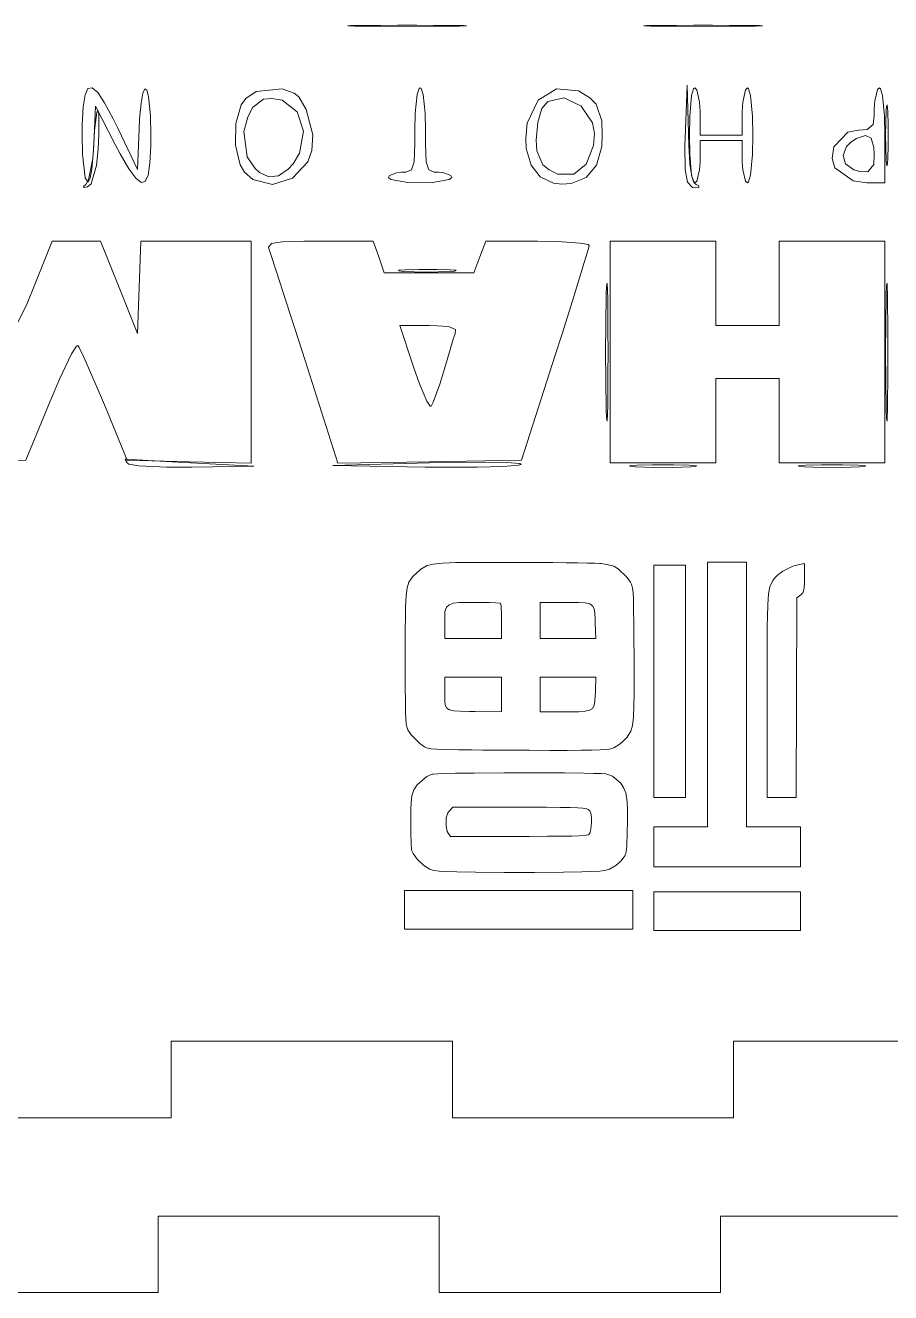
# Model space of a CAD drawing. Header units: millimetres. Extents: x 0 to 610, y 0 to 514.
# Drawn here: x 304.67 to 338.6, y 345.17 to 394.85 of the extents above; entities that cross this region are included whole.
import ezdxf

# ---------------------------------------------------------------- set-up
doc = ezdxf.new("R2010")
doc.units = ezdxf.units.MM
doc.header["$LTSCALE"] = 0.05
doc.layers.get('0').update_dxf_attribs({"plot": 0})
doc.layers.add('CUT', color=1, linetype='Continuous', lineweight=0)
doc.layers.add('ETCH', color=5, linetype='Continuous', lineweight=0)

# ---------------------------------------------------------------- blocks, each defined once
blk = doc.blocks.new('top')
blk.add_lwpolyline([(-38.59, -240), (-27.564, -240), (-27.564, -237), (-16.538, -237), (-16.538, -240), (-5.513, -240), (-5.513, -237), (5.513, -237), (5.513, -240), (16.538, -240), (16.538, -237), (27.564, -237), (27.564, -240), (38.59, -240), (38.59, -237), (49.615, -237)])
blk = doc.blocks.new('back_outer')
blk.add_lwpolyline([(49.615, 63), (38.59, 63), (38.59, 60), (27.564, 60), (27.564, 63), (16.538, 63), (16.538, 60), (5.513, 60), (5.513, 63), (-5.513, 63), (-5.513, 60), (-16.538, 60), (-16.538, 63), (-27.564, 63), (-27.564, 60), (-38.59, 60)])
blk = doc.blocks.new('laifual')
for p, q in [((1715, 254.655484), (1715, 268.655484)), ((1715, 268.655484), (1768, 268.655484)), ((1768, 268.655484), (1821, 268.655484)), ((1821, 268.655484), (1821, 254.655484)), ((1836, 253.655484), (1836, 267.655484)), ((1836, 267.655484), (1918.5, 267.655484)), ((1918.5, 267.655484), (2001, 267.655484)), ((2001, 267.655484), (2001, 253.655484)), ((1715, 240.655484), (1715, 254.655484)), ((1821, 254.655484), (1821, 240.655484)), ((1836, 239.655484), (1836, 253.655484)), ((2001, 253.655484), (2001, 239.655484)), ((1768, 240.655484), (1715, 240.655484)), ((1821, 240.655484), (1768, 240.655484)), ((1918.5, 239.655484), (1836, 239.655484)), ((2001, 239.655484), (1918.5, 239.655484)), ((1715, 208.155484), (1715, 222.655484)), ((1715, 222.655484), (1768, 222.655484)), ((1768, 222.655484), (1821, 222.655484)), ((1821, 222.655484), (1821, 208.155484)), ((1844.449195, 218.354847), (1848.339755, 221.69581)), ((1848.339755, 221.69581), (1852.957727, 224.290642)), ((1852.957727, 224.290642), (1855.387821, 225.178014)), ((1855.387821, 225.178014), (1856.380202, 225.378472)), ((1856.380202, 225.378472), (1860.024325, 225.740296)), ((1860.024325, 225.740296), (1865.629519, 226.050036)), ((1865.629519, 226.050036), (1872.894097, 226.307741)), ((1872.894097, 226.307741), (1886.242363, 226.596838)), ((1886.242363, 226.596838), (1907.032126, 226.800622)), ((1907.032126, 226.800622), (1929.029019, 226.797128)), ((1929.029019, 226.797128), (1949.819529, 226.586738)), ((1949.819529, 226.586738), (1963.168843, 226.293401)), ((1963.168843, 226.293401), (1970.434354, 226.033388)), ((1970.434354, 226.033388), (1976.040668, 225.721866)), ((1976.040668, 225.721866), (1979.686096, 225.358884)), ((1979.686096, 225.358884), (1980.6792, 225.158111)), ((1980.6792, 225.158111), (1982.896548, 224.269537)), ((1982.896548, 224.269537), (1987.562074, 221.245111)), ((1987.562074, 221.245111), (1991.84064, 217.212449)), ((1840.464377, 207.525235), (1840.832376, 211.72386)), ((1840.832376, 211.72386), (1841.038954, 212.85613)), ((1841.038954, 212.85613), (1841.771396, 214.684541)), ((1841.771396, 214.684541), (1844.449195, 218.354847)), ((1991.84064, 217.212449), (1994.898566, 212.957315)), ((1994.898566, 212.957315), (1995.709266, 210.991873)), ((1995.709266, 210.991873), (1995.867095, 210.044514)), ((1715, 193.655484), (1715, 208.155484)), ((1821, 208.155484), (1821, 193.655484)), ((1840.088842, 197.792009), (1840.464377, 207.525235)), ((1995.867095, 210.044514), (1996.142074, 206.238214)), ((1996.142074, 206.238214), (1996.407249, 197.062496)), ((1734.5, 193.655484), (1715, 193.655484)), ((1754, 193.655484), (1734.5, 193.655484)), ((1754, 98.155484), (1754, 193.655484)), ((1801.5, 193.655484), (1782, 193.655484)), ((1782, 193.655484), (1782, 98.155484)), ((1821, 193.655484), (1801.5, 193.655484)), ((1840.005577, 190.101828), (1840.088842, 197.792009)), ((1866.084611, 193.642004), (1866, 190.140759)), ((1866.84312, 197.958818), (1866.084611, 193.642004)), ((1867.571429, 199.084055), (1866.84312, 197.958818)), ((1868.372132, 199.549549), (1867.571429, 199.084055)), ((1871.229403, 200.062739), (1868.372132, 199.549549)), ((1874.801031, 200.298853), (1871.229403, 200.062739)), ((1880.156195, 200.464042), (1874.801031, 200.298853)), ((1887.680703, 200.570206), (1880.156195, 200.464042)), ((1897.760364, 200.629247), (1887.680703, 200.570206)), ((1910.780987, 200.653064), (1897.760364, 200.629247)), ((1918.514725, 200.655484), (1910.780987, 200.653064)), ((1967.886592, 200.655484), (1918.514725, 200.655484)), ((1969.443296, 198.432977), (1967.886592, 200.655484)), ((1970.09839, 197.101392), (1969.443296, 198.432977)), ((1970.894051, 192.989206), (1970.09839, 197.101392)), ((1971, 190.387523), (1970.894051, 192.989206)), ((1996.407249, 197.062496), (1996.450374, 189.655484)), ((1840.006125, 186.842006), (1840.005577, 190.101828)), ((1840.026813, 181.439277), (1840.006125, 186.842006)), ((1866, 190.140759), (1866.015317, 187.951579)), ((1866.015317, 187.951579), (1866.187761, 184.827213)), ((1866.187761, 184.827213), (1867.050514, 182.273088)), ((1968.545455, 182.110029), (1969.791299, 183.58381)), ((1969.791299, 183.58381), (1970.903918, 187.335909)), ((1970.903918, 187.335909), (1971, 190.387523)), ((1996.439829, 186.643087), (1996.399372, 181.582688)), ((1996.450374, 189.655484), (1996.439829, 186.643087)), ((1840.157956, 175.644832), (1840.026813, 181.439277)), ((1841.118093, 169.185262), (1840.157956, 175.644832)), ((1867.050514, 182.273088), (1868.222506, 181.212188)), ((1868.222506, 181.212188), (1869.219917, 180.755904)), ((1869.219917, 180.755904), (1872.295738, 180.250158)), ((1872.295738, 180.250158), (1875.924307, 180.015787)), ((1875.924307, 180.015787), (1881.235199, 179.850587)), ((1881.235199, 179.850587), (1888.588334, 179.743364)), ((1888.588334, 179.743364), (1898.343632, 179.682922)), ((1898.343632, 179.682922), (1910.861014, 179.658066)), ((1910.861014, 179.658066), (1918.267961, 179.655484)), ((1918.267961, 179.655484), (1966.090909, 179.655484)), ((1966.090909, 179.655484), (1968.545455, 182.110029)), ((1996.253414, 176.027188), (1995.796443, 171.366229)), ((1996.399372, 181.582688), (1996.253414, 176.027188)), ((1717.769339, 100.560411), (1718.038678, 172.655484)), ((1718.038678, 172.655484), (1728.519339, 172.655484)), ((1728.519339, 172.655484), (1739, 172.655484)), ((1739, 172.655484), (1739, 99.333623)), ((1798, 88.655484), (1798, 172.655484)), ((1798, 172.655484), (1809.5, 172.655484)), ((1809.5, 172.655484), (1821, 172.655484)), ((1821, 172.655484), (1821, 88.655484)), ((1842.570525, 165.889801), (1841.118093, 169.185262)), ((1844.777405, 162.346374), (1842.570525, 165.889801)), ((1994.229396, 167.00221), (1991.771426, 163.324251)), ((1994.895497, 168.373856), (1994.229396, 167.00221)), ((1995.796443, 171.366229), (1994.895497, 168.373856)), ((1850.866952, 157.233129), (1844.777405, 162.346374)), ((1854.764045, 155.651197), (1850.866952, 157.233129)), ((1855.504315, 155.530154), (1854.764045, 155.651197)), ((1980.332305, 155.674158), (1977.022674, 155.450139)), ((1981.077716, 155.796914), (1980.332305, 155.674158)), ((1984.909698, 157.478026), (1981.077716, 155.796914)), ((1991.771426, 163.324251), (1984.909698, 157.478026)), ((1858.804661, 155.313762), (1855.504315, 155.530154)), ((1864.25576, 155.131307), (1858.804661, 155.313762)), ((1871.52683, 154.982409), (1864.25576, 155.131307)), ((1885.122291, 154.821146), (1871.52683, 154.982409)), ((1906.53216, 154.720016), (1885.122291, 154.821146)), ((1929.267814, 154.746245), (1906.53216, 154.720016)), ((1950.682989, 154.896778), (1929.267814, 154.746245)), ((1964.285912, 155.089417), (1950.682989, 154.896778)), ((1971.563615, 155.255099), (1964.285912, 155.089417)), ((1977.022674, 155.450139), (1971.563615, 155.255099)), ((1849.841358, 136.689612), (1852.055292, 137.515002)), ((1852.055292, 137.515002), (1852.843138, 137.680596)), ((1852.843138, 137.680596), (1855.452938, 137.96424)), ((1855.452938, 137.96424), (1859.614304, 138.186887)), ((1859.614304, 138.186887), (1865.534541, 138.35141)), ((1865.534541, 138.35141), (1873.420953, 138.460679)), ((1873.420953, 138.460679), (1883.480846, 138.517569)), ((1883.480846, 138.517569), (1895.921526, 138.52495)), ((1895.921526, 138.52495), (1910.950297, 138.485696)), ((1910.950297, 138.485696), (1919.5, 138.449478)), ((1919.5, 138.449478), (1925.171034, 138.42289)), ((1925.171034, 138.42289), (1935.475118, 138.372674)), ((1935.475118, 138.372674), (1944.474671, 138.323492)), ((1944.474671, 138.323492), (1952.265035, 138.271848)), ((1952.265035, 138.271848), (1961.891906, 138.182119)), ((1961.891906, 138.182119), (1971.385409, 138.021241)), ((1971.385409, 138.021241), (1977.75827, 137.787598)), ((1977.75827, 137.787598), (1981.77321, 137.453228)), ((1981.77321, 137.453228), (1985.042966, 136.701639)), ((1837.510943, 124.748573), (1840.260789, 129.049976)), ((1840.260789, 129.049976), (1842.894935, 131.721008)), ((1842.894935, 131.721008), (1845.207285, 133.758527)), ((1845.207285, 133.758527), (1849.841358, 136.689612)), ((1985.042966, 136.701639), (1986.5, 135.993113)), ((1986.5, 135.993113), (1990.020374, 133.677001)), ((1990.020374, 133.677001), (1996.308082, 127.285906)), ((1835.62174, 114.635047), (1836.349377, 120.621088)), ((1836.349377, 120.621088), (1837.510943, 124.748573)), ((1996.308082, 127.285906), (1998.638047, 123.655484)), ((1998.638047, 123.655484), (1999.218044, 122.344088)), ((1999.218044, 122.344088), (1999.841566, 119.302713)), ((1999.841566, 119.302713), (2000.118576, 115.849673)), ((1835.239403, 106.061322), (1835.62174, 114.635047)), ((1870.497759, 110.292739), (1867.259194, 109.572292)), ((1875.198095, 110.593261), (1870.497759, 110.292739)), ((1881.644255, 110.656166), (1875.198095, 110.593261)), ((1885.610784, 110.655484), (1881.644255, 110.656166)), ((1903, 110.655484), (1885.610784, 110.655484)), ((1903, 98.155484), (1903, 110.655484)), ((1950.082438, 110.466094), (1931, 110.776705)), ((1931, 110.776705), (1931, 98.216094)), ((1954.145093, 110.405315), (1950.082438, 110.466094)), ((1960.704975, 110.268612), (1954.145093, 110.405315)), ((1965.428031, 109.946031), (1960.704975, 110.268612)), ((1968.614757, 109.238749), (1965.428031, 109.946031)), ((2000.118576, 115.849673), (2000.305162, 110.688855)), ((2000.305162, 110.688855), (2000.41891, 103.333903)), ((1835.125938, 97.494243), (1835.239403, 106.061322)), ((1863.473627, 103.068322), (1863.241644, 98.845095)), ((1864.031179, 106.142391), (1863.473627, 103.068322)), ((1865.198352, 108.249612), (1864.031179, 106.142391)), ((1867.259194, 109.572292), (1865.198352, 108.249612)), ((1970.56565, 107.947942), (1968.614757, 109.238749)), ((1971.581205, 105.874787), (1970.56565, 107.947942)), ((1971.96192, 102.820462), (1971.581205, 105.874787)), ((1972.00829, 98.586143), (1971.96192, 102.820462)), ((2000.41891, 103.333903), (2000.477401, 93.298462)), ((1717.5, 28.465339), (1717.769339, 100.560411)), ((1739.000235, 92.025624), (1738.998548, 78.79409)), ((1739, 99.333623), (1739.000235, 92.025624)), ((1754, 2.655484), (1754, 98.155484)), ((1782, 98.155484), (1782, 2.655484)), ((1835.112039, 90.594452), (1835.125938, 97.494243)), ((1863.158975, 96.245576), (1862.81795, 85.655484)), ((1863.241644, 98.845095), (1863.158975, 96.245576)), ((1903, 85.655484), (1903, 98.155484)), ((1931, 98.216094), (1931, 85.655484)), ((1972, 95.964354), (1972.00829, 98.586143)), ((1972, 85.655484), (1972, 95.964354)), ((2000.477401, 93.298462), (2000.498222, 80.096178)), ((1798, 4.655484), (1798, 88.655484)), ((1821, 88.655484), (1821, 4.655484)), ((1835.134612, 82.637605), (1835.112039, 90.594452)), ((1835.182576, 73.532562), (1835.134612, 82.637605)), ((1862.81795, 85.655484), (1882.908975, 85.655484)), ((1882.908975, 85.655484), (1903, 85.655484)), ((1931, 85.655484), (1951.5, 85.655484)), ((1951.5, 85.655484), (1972, 85.655484)), ((1738.998548, 78.79409), (1738.986062, 67.295932)), ((1835.212618, 68.520984), (1835.182576, 73.532562)), ((2000.498222, 80.096178), (2000.5, 72.155484)), ((1738.986062, 67.295932), (1738.953266, 57.396063)), ((1835.263341, 60.315375), (1835.212618, 68.520984)), ((2000.500197, 67.163932), (2000.49688, 58.119982)), ((2000.5, 72.155484), (2000.500197, 67.163932)), ((1738.953266, 57.396063), (1738.890652, 48.959396)), ((1835.361686, 46.829497), (1835.263341, 60.315375)), ((1882.911524, 57.655484), (1862.823048, 57.655484)), ((1862.823048, 57.655484), (1863.161524, 46.565195)), ((1903, 57.655484), (1882.911524, 57.655484)), ((1903, 44.655484), (1903, 57.655484)), ((1951.5, 57.655484), (1931, 57.655484)), ((1931, 57.655484), (1931, 45.32215)), ((1972, 57.655484), (1951.5, 57.655484)), ((1972, 46.723578), (1972, 57.655484)), ((2000.49688, 58.119982), (2000.477747, 50.248457)), ((1738.890652, 48.959396), (1738.788709, 41.850844)), ((1835.478859, 36.767355), (1835.361686, 46.829497)), ((1863.161524, 46.565195), (1863.241842, 43.864762)), ((1971.994254, 43.113029), (1972, 46.723578)), ((2000.477747, 50.248457), (2000.429756, 43.453627)), ((1738.788709, 41.850844), (1738.541254, 33.382727)), ((1835.642412, 29.556886), (1835.478859, 36.767355)), ((1863.241842, 43.864762), (1863.464441, 39.481579)), ((1863.464441, 39.481579), (1864.009217, 36.296203)), ((1903, 31.655484), (1903, 44.655484)), ((1931, 45.32215), (1931.052604, 40.480744)), ((1931.052604, 40.480744), (1931.294596, 34.80799)), ((1970.773967, 35.090414), (1971.84637, 38.354148)), ((1971.84637, 38.354148), (1971.994254, 43.113029)), ((2000.429756, 43.453627), (2000.275131, 35.070767)), ((1714.75, 26.272847), (1717.5, 28.465339)), ((1738.541254, 33.382727), (1737.984912, 25.479489)), ((1835.879896, 24.626028), (1835.642412, 29.556886)), ((1864.009217, 36.296203), (1865.16364, 34.11771)), ((1865.16364, 34.11771), (1867.215184, 32.755174)), ((1867.215184, 32.755174), (1870.45132, 32.01767)), ((1870.45132, 32.01767), (1875.15952, 31.714274)), ((1875.15952, 31.714274), (1881.627255, 31.654061)), ((1881.627255, 31.654061), (1885.610784, 31.655484)), ((1885.610784, 31.655484), (1903, 31.655484)), ((1931.294596, 34.80799), (1931.532747, 32.707795)), ((1931.532747, 32.707795), (1931.666667, 32.32215)), ((1931.666667, 32.32215), (1932.146109, 32.188231)), ((1932.146109, 32.188231), (1934.940136, 31.95008)), ((1934.940136, 31.95008), (1939.699892, 31.769742)), ((1939.699892, 31.769742), (1945.848018, 31.669091)), ((1945.848018, 31.669091), (1949.262296, 31.655484)), ((1949.262296, 31.655484), (1952.012071, 31.657891)), ((1952.012071, 31.657891), (1956.624705, 31.683951)), ((1956.624705, 31.683951), (1961.652722, 31.81019)), ((1961.652722, 31.81019), (1965.740784, 32.236467)), ((1965.740784, 32.236467), (1968.115575, 33.090649)), ((1968.115575, 33.090649), (1969.09563, 33.723578)), ((1969.09563, 33.723578), (1970.773967, 35.090414)), ((2000.275131, 35.070767), (1999.846229, 26.768545)), ((1712.008292, 17.138803), (1712.163798, 21.589869)), ((1712.163798, 21.589869), (1713.190202, 24.831632)), ((1713.190202, 24.831632), (1714.75, 26.272847)), ((1737.100089, 20.457137), (1734.990541, 15.961239)), ((1737.984912, 25.479489), (1737.100089, 20.457137)), ((1836.218864, 21.402717), (1835.879896, 24.626028)), ((1836.977868, 18.518017), (1836.218864, 21.402717)), ((1837.691086, 17.060803), (1836.977868, 18.518017)), ((1999.067131, 21.049917), (1997.833496, 17.149022)), ((1999.846229, 26.768545), (1999.067131, 21.049917)), ((1712, 13.822606), (1712.008292, 17.138803)), ((1712, 3.564858), (1712, 13.822606)), ((1731.527528, 11.929534), (1727.663742, 9.036246)), ((1732.951689, 13.413042), (1731.527528, 11.929534)), ((1734.990541, 15.961239), (1732.951689, 13.413042)), ((1840.048827, 13.56064), (1837.691086, 17.060803)), ((1846.592602, 7.319924), (1840.048827, 13.56064)), ((1992.076083, 10.323419), (1989.24367, 7.76001)), ((1994.902545, 13.030613), (1992.076083, 10.323419)), ((1997.833496, 17.149022), (1994.902545, 13.030613)), ((1715.75, 4.198625), (1712, 3.564858)), ((1720.508807, 5.512408), (1715.75, 4.198625)), ((1727.663742, 9.036246), (1720.508807, 5.512408)), ((1768, 2.655484), (1754, 2.655484)), ((1782, 2.655484), (1768, 2.655484)), ((1809.5, 4.655484), (1798, 4.655484)), ((1821, 4.655484), (1809.5, 4.655484)), ((1849.861091, 5.45442), (1846.592602, 7.319924)), ((1851.39862, 4.982966), (1849.861091, 5.45442)), ((1856.267945, 4.028678), (1851.39862, 4.982966)), ((1859, 3.663382), (1856.267945, 4.028678)), ((1859.950429, 3.588899), (1859, 3.663382)), ((1863.436516, 3.442306), (1859.950429, 3.588899)), ((1868.824095, 3.301837), (1863.436516, 3.442306)), ((1875.858588, 3.171046), (1868.824095, 3.301837)), ((1884.285417, 3.053482), (1875.858588, 3.171046)), ((1893.850004, 2.952698), (1884.285417, 3.053482)), ((1909.773294, 2.840754), (1893.850004, 2.952698)), ((1921.068499, 2.797459), (1909.773294, 2.840754)), ((1926.839438, 2.782686), (1921.068499, 2.797459)), ((1937.303187, 2.760116), (1926.839438, 2.782686)), ((1946.419235, 2.756363), (1937.303187, 2.760116)), ((1954.295349, 2.782849), (1946.419235, 2.756363)), ((1964.020383, 2.904263), (1954.295349, 2.782849)), ((1973.653152, 3.278592), (1964.020383, 2.904263)), ((1980.265991, 3.979474), (1973.653152, 3.278592)), ((1984.721038, 5.098287), (1980.265991, 3.979474)), ((1989.24367, 7.76001), (1984.721038, 5.098287))]:
    blk.add_line(p, q)
blk = doc.blocks.new('ImageToStl.com_og-image')
for p, q in [((8.62, 74.62), (8.91, 74.75)), ((10.04, 74.52), (8.62, 74.62)), ((8.91, 74.75), (9.75, 74.83)), ((9.75, 74.83), (15, 74.98)), ((13, 74.47), (10.04, 74.52)), ((15, 74.46), (13, 74.47)), ((15, 74.98), (20.25, 74.83)), ((17, 74.47), (15, 74.46)), ((19.96, 74.52), (17, 74.47)), ((21.38, 74.62), (19.96, 74.52)), ((20.25, 74.83), (21.09, 74.75)), ((21.09, 74.75), (21.38, 74.62)), ((40.62, 74.62), (40.91, 74.75)), ((42.04, 74.52), (40.62, 74.62)), ((40.91, 74.75), (41.75, 74.83)), ((41.75, 74.83), (47, 74.98)), ((45, 74.47), (42.04, 74.52)), ((47, 74.46), (45, 74.47)), ((47, 74.98), (52.25, 74.83)), ((49, 74.47), (47, 74.46)), ((51.96, 74.52), (49, 74.47)), ((53.38, 74.62), (51.96, 74.52)), ((52.25, 74.83), (53.09, 74.75)), ((53.09, 74.75), (53.38, 74.62)), ((73.87, 74.36), (74.38, 74.51)), ((74.38, 74.51), (77.29, 74.75)), ((77.29, 74.75), (82.22, 74.88)), ((82.22, 74.88), (88.56, 74.9)), ((88.56, 74.9), (92.07, 74.86)), ((109.5, 74.58), (91.3, 74.09)), ((92.07, 74.86), (109.5, 74.58)), ((124.5, 74.69), (136.19, 74.89)), ((136.5, 74.09), (124.5, 74.69)), ((136.19, 74.89), (140.99, 74.9)), ((140.99, 74.9), (146.27, 74.63)), ((146.27, 74.63), (148.15, 74.3)), ((5, 53.09), (5, 74.09)), ((5, 74.09), (15, 74.09)), ((15, 74.09), (25, 74.09)), ((25, 74.09), (25, 66.09)), ((37, 66.09), (37, 74.09)), ((37, 74.09), (47, 74.09)), ((47, 74.09), (57, 74.09)), ((57, 74.09), (57, 53.09)), ((67.41, 53.66), (73.82, 73.59)), ((73.82, 73.59), (91.2, 73.86)), ((74.09, 74.22), (73.87, 74.36)), ((76.56, 74.02), (74.09, 74.22)), ((81.27, 73.94), (76.56, 74.02)), ((87.66, 74), (81.27, 73.94)), ((91.3, 74.09), (87.66, 74)), ((91.2, 73.86), (108.58, 74.13)), ((108.58, 74.13), (114.78, 54.71)), ((125, 53.12), (125, 74.15)), ((125, 74.15), (136.73, 73.87)), ((141.18, 73.84), (136.5, 74.09)), ((136.73, 73.87), (148.47, 73.59)), ((146.58, 73.5), (141.18, 73.84)), ((148.5, 73.34), (146.58, 73.5)), ((148.15, 74.3), (148.5, 74.09)), ((148.47, 73.59), (152.78, 63.09)), ((148.5, 74.09), (148.85, 73.44)), ((148.81, 73.29), (148.5, 73.34)), ((148.85, 73.44), (148.81, 73.29)), ((163.09, 62.37), (167.64, 73.59)), ((167.64, 73.59), (179.32, 73.87)), ((4.48, 63.25), (4.57, 66.15)), ((4.57, 66.15), (4.68, 65.56)), ((4.68, 65.56), (4.75, 63.84)), ((25, 66.09), (25, 58.09)), ((37, 58.09), (37, 66.09)), ((57.48, 63.25), (57.57, 66.15)), ((57.57, 66.15), (57.68, 65.56)), ((57.68, 65.56), (57.75, 63.84)), ((4.43, 57.19), (4.48, 63.25)), ((4.75, 63.84), (4.88, 53.09)), ((57.43, 57.19), (57.48, 63.25)), ((57.75, 63.84), (57.88, 53.09)), ((90.51, 62.59), (89.28, 59.15)), ((90.9, 63.33), (90.51, 62.59)), ((91.09, 63.31), (90.9, 63.33)), ((91.73, 62.37), (91.09, 63.31)), ((152.78, 63.09), (154.51, 58.96)), ((93.13, 59.12), (91.73, 62.37)), ((161.26, 58.07), (163.09, 62.37)), ((25, 58.09), (31, 58.09)), ((31, 58.09), (37, 58.09)), ((89.28, 59.15), (88.59, 56.88)), ((94.2, 56.08), (93.13, 59.12)), ((154.51, 58.96), (156.67, 54.07)), ((159, 53.4), (161.26, 58.07)), ((4.42, 53.09), (4.43, 57.19)), ((57.42, 53.09), (57.43, 57.19)), ((88.59, 56.88), (87.91, 54.54)), ((96.82, 48.09), (94.2, 56.08)), ((4.43, 48.99), (4.42, 53.09)), ((4.88, 53.09), (4.75, 42.34)), ((5, 32.09), (5, 53.09)), ((57, 53.09), (57, 32.09)), ((57.43, 48.99), (57.42, 53.09)), ((57.88, 53.09), (57.75, 42.34)), ((66.12, 49.64), (67.41, 53.66)), ((87.91, 54.54), (86.73, 50.67)), ((114.78, 54.71), (116.04, 50.78)), ((125, 32.09), (125, 53.12)), ((156.67, 54.07), (157.58, 52.23)), ((158.05, 51.96), (159, 53.4)), ((86.73, 50.67), (86.38, 49.63)), ((116.04, 50.78), (118.35, 43.6)), ((157.58, 52.23), (157.81, 51.87)), ((157.81, 51.87), (158.05, 51.96)), ((4.48, 42.93), (4.43, 48.99)), ((31, 48.09), (25, 48.09)), ((25, 48.09), (25, 40.09)), ((37, 48.09), (31, 48.09)), ((37, 40.09), (37, 48.09)), ((57.48, 42.93), (57.43, 48.99)), ((63.83, 42.4), (66.12, 49.64)), ((86.38, 49.63), (86.3, 48.85)), ((86.3, 48.85), (87.62, 48.24)), ((87.62, 48.24), (89.76, 48.1)), ((89.76, 48.1), (91.3, 48.09)), ((91.3, 48.09), (96.82, 48.09)), ((146.5, 49.59), (146.21, 40.84)), ((150, 40.85), (146.5, 49.59)), ((169.22, 47.63), (167.44, 43.89)), ((118.35, 43.6), (120.19, 37.91)), ((167.44, 43.89), (166.06, 40.59)), ((4.57, 40.02), (4.48, 42.93)), ((4.75, 42.34), (4.68, 40.62)), ((57.57, 40.02), (57.48, 42.93)), ((57.75, 42.34), (57.68, 40.62)), ((62.1, 36.78), (63.83, 42.4)), ((146.21, 40.84), (145.92, 32.09)), ((153.5, 32.1), (150, 40.85)), ((4.68, 40.62), (4.57, 40.02)), ((25, 40.09), (25, 32.09)), ((37, 32.09), (37, 40.09)), ((57.68, 40.62), (57.57, 40.02)), ((166.06, 40.59), (162.65, 32.09)), ((61.13, 33.48), (62.1, 36.78)), ((82.83, 38.09), (81.69, 35.09)), ((91.32, 38.09), (82.83, 38.09)), ((86.15, 37.61), (86.5, 37.75)), ((87.3, 37.51), (86.15, 37.61)), ((86.5, 37.75), (87.28, 37.82)), ((87.28, 37.82), (91.9, 37.98)), ((89.79, 37.45), (87.3, 37.51)), ((91.5, 37.44), (89.79, 37.45)), ((99.8, 38.09), (91.32, 38.09)), ((93.22, 37.45), (91.5, 37.44)), ((91.9, 37.98), (96.28, 37.82)), ((95.8, 37.51), (93.22, 37.45)), ((97.09, 37.61), (95.8, 37.51)), ((96.28, 37.82), (96.94, 37.74)), ((96.94, 37.74), (97.09, 37.61)), ((100.85, 35.09), (99.8, 38.09)), ((120.19, 37.91), (121.35, 34.41)), ((81.69, 35.09), (80.56, 32.09)), ((101.9, 32.09), (100.85, 35.09)), ((121.35, 34.41), (121.6, 33.69)), ((121.6, 33.69), (121.71, 33.22)), ((15, 32.09), (5, 32.09)), ((25, 32.09), (15, 32.09)), ((47, 32.09), (37, 32.09)), ((57, 32.09), (47, 32.09)), ((61, 32.91), (61.13, 33.48)), ((61.2, 32.74), (61, 32.91)), ((62.68, 32.45), (61.2, 32.74)), ((66.98, 32.15), (62.68, 32.45)), ((70.78, 32.09), (66.98, 32.15)), ((80.56, 32.09), (70.78, 32.09)), ((112.05, 32.09), (101.9, 32.09)), ((115.04, 32.1), (112.05, 32.09)), ((119.13, 32.23), (115.04, 32.1)), ((121.17, 32.57), (119.13, 32.23)), ((121.71, 33.22), (121.17, 32.57)), ((135.46, 32.09), (125, 32.09)), ((145.92, 32.09), (135.46, 32.09)), ((158.08, 32.1), (153.5, 32.1)), ((162.65, 32.09), (158.08, 32.1)), ((40.2, 21.65), (40.22, 21.92)), ((40.75, 21.4), (40.2, 21.65)), ((40.22, 21.92), (40.78, 21.98)), ((40.78, 21.98), (41.45, 21.92)), ((41.45, 21.92), (42.37, 20.96)), ((155.28, 21.25), (156, 21.81)), ((156, 21.81), (156.61, 21.94)), ((156.76, 21.72), (156.3, 21.36)), ((156.61, 21.94), (156.76, 21.72)), ((5, 12.06), (5, 21.06)), ((5, 21.06), (8.43, 21.06)), ((8.43, 21.06), (10.97, 20.69)), ((10.97, 20.69), (14.48, 18.22)), ((30.07, 15.72), (30.42, 19.62)), ((30.42, 19.62), (30.79, 20.89)), ((30.79, 20.89), (31, 21.06)), ((31, 21.06), (31.39, 20.75)), ((31.39, 20.75), (31.92, 18.61)), ((40.08, 18.61), (40.61, 20.75)), ((40.61, 20.75), (41, 21.06)), ((41.05, 21.14), (40.75, 21.4)), ((41, 21.06), (41.21, 20.89)), ((41.55, 19.83), (41.05, 21.14)), ((41.21, 20.89), (41.58, 19.62)), ((41.91, 17.44), (41.55, 19.83)), ((41.58, 19.62), (41.93, 15.72)), ((42.37, 20.96), (42.81, 18.5)), ((59.6, 17.69), (61.53, 20.04)), ((61.53, 20.04), (64.4, 21.17)), ((63.9, 19.41), (61.54, 17.5)), ((66.91, 19.42), (63.9, 19.41)), ((64.4, 21.17), (66.17, 21.28)), ((66.17, 21.28), (67.73, 21.09)), ((68.55, 18.62), (66.91, 19.42)), ((67.73, 21.09), (70.27, 19.92)), ((70.27, 19.92), (72, 17.71)), ((87, 20.06), (87.47, 20.45)), ((87.2, 19.67), (87, 20.06)), ((88.53, 19.14), (87.2, 19.67)), ((87.47, 20.45), (90.66, 20.98)), ((90.66, 20.98), (93, 21.06)), ((93, 21.06), (95.34, 20.98)), ((95.34, 20.98), (98.53, 20.45)), ((98.8, 19.67), (97.47, 19.14)), ((98.53, 20.45), (99, 20.06)), ((99, 20.06), (98.8, 19.67)), ((114.26, 17.1), (117.14, 20.16)), ((117.14, 20.16), (120.93, 21.37)), ((119.82, 19.7), (117.98, 18.44)), ((121.64, 19.93), (119.82, 19.7)), ((120.93, 21.37), (124.69, 20.4)), ((123.39, 19.11), (121.64, 19.93)), ((124.69, 20.4), (126.24, 19.01)), ((144.17, 17.35), (144.51, 19.58)), ((144.51, 19.58), (145.05, 20.8)), ((145.05, 20.8), (145.82, 21)), ((145.82, 21), (146.85, 20.19)), ((146.85, 20.19), (148.17, 18.38)), ((154.31, 17.77), (155.28, 21.25)), ((155.81, 20.5), (155.01, 16.44)), ((155.15, 18.44), (155.49, 20.19)), ((155.49, 20.19), (155.87, 20.9)), ((156.3, 21.36), (155.81, 20.5)), ((155.87, 20.9), (156.41, 20.09)), ((156.41, 20.09), (156.92, 15.65)), ((4.42, 16.55), (4.53, 17.83)), ((4.53, 17.83), (4.66, 17.57)), ((4.66, 17.57), (4.74, 16.81)), ((4.74, 16.81), (4.89, 12.06)), ((7.07, 17.57), (7, 15.63)), ((8.24, 18.96), (7.07, 17.57)), ((9.74, 18.88), (8.24, 18.96)), ((10.87, 18.61), (9.74, 18.88)), ((12.42, 17.47), (10.87, 18.61)), ((12.92, 15.86), (12.42, 17.47)), ((14.48, 18.22), (15, 16.42)), ((31.92, 18.61), (32, 17.06)), ((32, 17.06), (32, 13.06)), ((40, 17.06), (40.08, 18.61)), ((40, 13.06), (40, 17.06)), ((42.14, 13.92), (41.91, 17.44)), ((42.81, 18.5), (42.85, 14.07)), ((58.62, 14.15), (59.6, 17.69)), ((61.54, 17.5), (60.19, 13.99)), ((69.75, 17.65), (68.55, 18.62)), ((70.89, 15.02), (69.75, 17.65)), ((72, 17.71), (72.89, 14.53)), ((89.5, 19.06), (88.53, 19.14)), ((90.31, 19.04), (89.5, 19.06)), ((91.37, 18.6), (90.31, 19.04)), ((91.86, 17.05), (91.37, 18.6)), ((91.99, 13.66), (91.86, 17.05)), ((94.14, 17.05), (94.01, 13.66)), ((94.63, 18.6), (94.14, 17.05)), ((95.69, 19.04), (94.63, 18.6)), ((96.5, 19.06), (95.69, 19.04)), ((97.47, 19.14), (96.5, 19.06)), ((113.48, 14.96), (114.26, 17.1)), ((117.07, 17.43), (115.86, 15.43)), ((117.98, 18.44), (117.07, 17.43)), ((124.23, 18.31), (123.39, 19.11)), ((125.73, 16.12), (124.23, 18.31)), ((126.24, 19.01), (127.07, 17.62)), ((127.07, 17.62), (127.97, 13.92)), ((144.02, 14.08), (144.17, 17.35)), ((146.5, 18.56), (146.21, 10.81)), ((150.2, 10.81), (146.5, 18.56)), ((148.17, 18.38), (149.8, 15.58)), ((154, 14.65), (154.31, 17.77)), ((154.89, 15.63), (155.15, 18.44)), ((4.37, 13.87), (4.42, 16.55)), ((7, 15.63), (7.06, 14.34)), ((12.23, 14.15), (12.92, 15.86)), ((15, 16.42), (14.63, 14.25)), ((30, 12.06), (30.07, 15.72)), ((41.93, 15.72), (42, 12.06)), ((71, 12.97), (70.89, 15.02)), ((72.89, 14.53), (73, 12.59)), ((113.35, 11.96), (113.48, 14.96)), ((115.86, 15.43), (115.09, 11.28)), ((126.4, 11.34), (125.73, 16.12)), ((149.8, 15.58), (150.74, 13.81)), ((153.85, 11.99), (154, 14.65)), ((154.79, 13.81), (154.89, 15.63)), ((155.01, 16.44), (154.8, 13.69)), ((156.92, 15.65), (157, 12.06)), ((4.36, 12.06), (4.37, 13.87)), ((4.37, 10.25), (4.36, 12.06)), ((4.89, 12.06), (4.74, 7.31)), ((5.07, 8.41), (5, 12.06)), ((7.06, 14.34), (7.58, 12.63)), ((7.58, 12.63), (8.66, 12.08)), ((8.66, 12.08), (10.34, 12.67)), ((10.34, 12.67), (11.42, 13.38)), ((11.42, 13.38), (12.23, 14.15)), ((14.63, 14.25), (12.01, 11.45)), ((30.07, 8.41), (30, 12.06)), ((32, 13.06), (36, 13.06)), ((36, 12.06), (32, 12.06)), ((32, 12.06), (32, 7.56)), ((36, 13.06), (40, 13.06)), ((40, 12.06), (36, 12.06)), ((40, 7.56), (40, 12.06)), ((42, 12.06), (41.93, 8.41)), ((42.2, 11.73), (42.14, 13.92)), ((42.85, 14.07), (42.75, 10.98)), ((58.5, 11.95), (58.62, 14.15)), ((60.19, 13.99), (60, 11.72)), ((70.7, 9.55), (71, 12.97)), ((73, 12.59), (72.71, 9.74)), ((92, 11.06), (91.99, 13.66)), ((94.01, 13.66), (94, 11.06)), ((127.97, 13.92), (127.9, 9.81)), ((144, 12.06), (144.02, 14.08)), ((144.08, 8.39), (144, 12.06)), ((150.74, 13.81), (154.5, 6.56)), ((154.5, 6.56), (154.79, 13.81)), ((154.8, 13.69), (154.64, 11.09)), ((157, 12.06), (156.98, 9.99)), ((4.42, 7.57), (4.37, 10.25)), ((7.2, 9.98), (7.01, 8.32)), ((8.32, 10.97), (7.2, 9.98)), ((9.96, 11.06), (8.32, 10.97)), ((12.01, 11.45), (9.96, 11.06)), ((42.41, 2.56), (42.2, 11.73)), ((42.75, 10.98), (42.41, 2.56)), ((58.6, 9.34), (58.5, 11.95)), ((60, 11.72), (60.33, 9.69)), ((60.33, 9.69), (62.51, 6.52)), ((72.71, 9.74), (70.65, 5.4)), ((92.07, 7.84), (92, 11.06)), ((94, 11.06), (93.93, 7.84)), ((114.56, 7.19), (113.35, 11.96)), ((115.09, 11.28), (116.28, 7.63)), ((125.6, 8.64), (126.4, 11.34)), ((127.9, 9.81), (126.87, 6.29)), ((146.21, 10.81), (146.12, 8.92)), ((151.13, 8.92), (150.2, 10.81)), ((153.85, 8.12), (153.85, 11.99)), ((154.64, 11.09), (154.22, 7.73)), ((156.98, 9.99), (156.81, 6.65)), ((4.53, 6.29), (4.42, 7.57)), ((4.74, 7.31), (4.66, 6.55)), ((5.42, 4.5), (5.07, 8.41)), ((7.01, 8.32), (7, 7.06)), ((30.42, 4.5), (30.07, 8.41)), ((32, 7.56), (31.92, 5.81)), ((40.08, 5.81), (40, 7.56)), ((41.93, 8.41), (41.58, 4.5)), ((59.68, 6.14), (58.6, 9.34)), ((69.96, 7), (70.7, 9.55)), ((92.43, 4.36), (92.07, 7.84)), ((93.93, 7.84), (93.57, 4.36)), ((116.28, 7.63), (119.14, 5.38)), ((124.72, 6.82), (125.6, 8.64)), ((144.43, 4.7), (144.08, 8.39)), ((146.12, 8.92), (145.85, 5.97)), ((152.74, 5.91), (151.13, 8.92)), ((154, 7.39), (153.85, 8.12)), ((154.22, 7.73), (154, 7.39)), ((4.66, 6.55), (4.53, 6.29)), ((6.92, 5.51), (6.39, 3.38)), ((7, 7.06), (6.92, 5.51)), ((31.92, 5.81), (31.39, 3.42)), ((40.61, 3.42), (40.08, 5.81)), ((60.86, 4.97), (59.68, 6.14)), ((63.01, 3.65), (60.86, 4.97)), ((62.51, 6.52), (65.74, 4.99)), ((65.74, 4.99), (68.84, 5.66)), ((70.65, 5.4), (67.19, 3.23)), ((68.84, 5.66), (69.96, 7)), ((116, 4.8), (114.56, 7.19)), ((116.83, 4.1), (116, 4.8)), ((119.14, 5.38), (121.11, 5.06)), ((121.11, 5.06), (122.68, 5.2)), ((122.68, 5.2), (124.72, 6.82)), ((126, 5.06), (124.06, 3.79)), ((126.87, 6.29), (126, 5.06)), ((145.85, 5.97), (145.52, 4.09)), ((154.06, 3.95), (152.74, 5.91)), ((156.81, 6.65), (156.46, 4.39)), ((5.79, 3.23), (5.42, 4.5)), ((6, 3.06), (5.79, 3.23)), ((6.39, 3.38), (6, 3.06)), ((30.79, 3.23), (30.42, 4.5)), ((31, 3.06), (30.79, 3.23)), ((31.39, 3.42), (31, 3.06)), ((41, 3.06), (40.61, 3.42)), ((41.21, 3.23), (41, 3.06)), ((41.58, 4.5), (41.21, 3.23)), ((67.19, 3.23), (63.01, 3.65)), ((92.79, 3.21), (92.43, 4.36)), ((93, 3.06), (92.79, 3.21)), ((93.21, 3.21), (93, 3.06)), ((93.57, 4.36), (93.21, 3.21)), ((119.13, 3.27), (116.83, 4.1)), ((124.06, 3.79), (119.13, 3.27)), ((144.77, 3.48), (144.43, 4.7)), ((145.14, 3.26), (144.77, 3.48)), ((145.52, 4.09), (145.14, 3.26)), ((155.11, 3.04), (154.06, 3.95)), ((155.9, 3.18), (155.11, 3.04)), ((156.46, 4.39), (155.9, 3.18))]:
    blk.add_line(p, q)
blk = doc.blocks.new('percepio')
for p, q in [((246.34, 138.19), (246.8, 138.24)), ((247.29, 138.14), (246.34, 138.19)), ((246.8, 138.24), (248.72, 138.3)), ((249.56, 138.1), (247.29, 138.14)), ((248.72, 138.3), (250.25, 138.33)), ((253.1, 138.07), (249.56, 138.1)), ((250.25, 138.33), (267, 138.45)), ((257.82, 138.04), (253.1, 138.07)), ((263.67, 138.03), (257.82, 138.04)), ((267, 138.03), (263.67, 138.03)), ((267, 138.45), (283.75, 138.33)), ((270.33, 138.03), (267, 138.03)), ((276.18, 138.04), (270.33, 138.03)), ((280.9, 138.07), (276.18, 138.04)), ((284.44, 138.1), (280.9, 138.07)), ((283.75, 138.33), (285.28, 138.3)), ((286.71, 138.14), (284.44, 138.1)), ((285.28, 138.3), (287.2, 138.24)), ((287.66, 138.19), (286.71, 138.14)), ((287.2, 138.24), (287.66, 138.19)), ((349.34, 138.19), (349.8, 138.24)), ((350.29, 138.14), (349.34, 138.19)), ((349.8, 138.24), (351.72, 138.3)), ((352.56, 138.1), (350.29, 138.14)), ((351.72, 138.3), (353.25, 138.33)), ((356.1, 138.07), (352.56, 138.1)), ((353.25, 138.33), (370, 138.45)), ((360.82, 138.04), (356.1, 138.07)), ((366.67, 138.03), (360.82, 138.04)), ((370, 138.03), (366.67, 138.03)), ((370, 138.45), (386.75, 138.33)), ((373.33, 138.03), (370, 138.03)), ((379.18, 138.04), (373.33, 138.03)), ((383.9, 138.07), (379.18, 138.04)), ((387.44, 138.1), (383.9, 138.07)), ((386.75, 138.33), (388.28, 138.3)), ((389.71, 138.14), (387.44, 138.1)), ((388.28, 138.3), (390.2, 138.24)), ((390.66, 138.19), (389.71, 138.14)), ((390.2, 138.24), (390.66, 138.19))]:
    blk.add_line(p, q)

msp = doc.modelspace()

# ---------------------------------------------------------------- block references
at = {"layer": 'CUT', "rotation": 180}
for name, p in [('back_outer', (304.875, 415.026)), ('top', (304.359, 108.174))]:
    msp.add_blockref(name, p, dxfattribs=at)
at = {"layer": 'ETCH', "rotation": 180}
for name, p, xscale, yscale, zscale in [('percepio', (361.318, 410.403), 0.1126461117942287, 0.1126461117942287, 0.1126461117942287), ('ImageToStl.com_og-image', (339.405, 393.04), 0.2070645499387876, 0.2070645499387876, 0.2070645499387876), ('laifual', (428.134, 373.951), 0.0542711451084505, 0.0542711451084505, 0.0542711451084505)]:
    msp.add_blockref(name, p, dxfattribs=dict(at, xscale=xscale, yscale=yscale, zscale=zscale))

doc.saveas('drawing.dxf')
